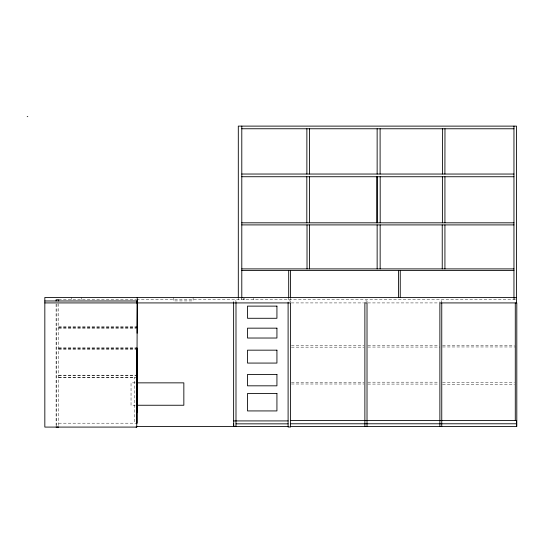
<?xml version="1.0" encoding="UTF-8"?>
<svg xmlns="http://www.w3.org/2000/svg" width="544" height="544" viewBox="0 0 544 544"><rect width="100%" height="100%" fill="white"/><g stroke="black" fill="none" stroke-linecap="round" stroke-linejoin="round"><path stroke-width="0.41" stroke-dasharray="2.72 2.04" d="M56.413 425.666L56.943 303.994M513.958 298.921L515.243 298.921M58.684 299.771L135.782 299.771M136.632 299.771L516.528 299.771M291.305 302.92L363.548 302.92M367.798 302.92L438.335 302.92M58.684 326.434L137.244 326.441M58.684 327.522L135.898 327.522M58.684 327.842L136.401 327.842M58.684 328.161L136.734 328.161M442.605 345.311L514.434 345.311M367.866 345.562L438.185 345.562M291.428 345.732L364.031 345.732M442.605 346.963L515.284 346.963M291.428 347.16L364.031 347.16M367.866 347.065L439.878 347.065M58.684 347.847L135.884 347.847M58.684 348.473L136.401 348.473M58.684 348.826L135.898 348.826M58.684 349.656L136.401 349.656M58.684 375.19L135.884 375.19M58.684 375.346L136.401 375.346M58.684 377.284L135.034 377.284M58.684 377.441L135.293 377.441L134.776 377.284L134.776 423.463L135.293 423.463M367.866 382.18L438.185 382.18M291.428 382.208L364.031 382.208M442.605 382.282L514.434 382.282M135.232 382.854L131.036 382.854L131.036 405.246L135.232 405.246M291.428 384.003L364.031 384.003M367.866 384.084L438.185 384.084M442.605 384.492L514.434 384.492M58.684 423.184L135.558 423.184M513.958 297.473L513.958 299.771M441.755 302.92L441.755 300.914L439.878 300.914L439.878 302.92M367.016 302.253L367.016 300.914L364.874 300.914L364.874 302.92M290.584 302.253L290.584 300.914L288.102 300.914L288.102 302.92M290.516 297.473L290.516 299.771M288.694 298.105L288.694 299.771M253.395 298.241L253.395 299.771M244.052 298.241L244.052 299.771M243.889 298.241L243.889 299.771M241.794 297.473L241.794 299.771M238.306 297.473L238.306 299.771M235.994 302.92L235.994 300.914L233.628 300.914L233.628 302.253M193.106 297.473L193.106 300.914L173.386 300.914L173.386 297.473M81.702 297.473L81.702 299.533M71.74 297.473L71.74 299.533M58.684 303.708L58.684 425.496M56.086 304.014L56.086 425.34"/><path stroke-width="0.82" d="M241.794 298.105L241.794 126.113M513.958 298.085L513.958 126.126M444.904 174.039L444.978 128.772M136.816 406.762L137.244 300.914M442.442 174.039L442.639 128.772M136.816 412.774L137.244 377.998M137.115 333.22L137.142 326.434M27.2 116.627L27.785 116.627M241.794 128.758L513.958 128.778M241.794 174.032L513.958 174.046M241.794 176.732L513.958 176.746M241.794 222.816L513.958 222.822M241.794 224.903L513.958 224.91M241.794 268.899L513.958 268.899M241.794 270.586L513.958 270.586M516.528 297.473L44.832 297.473L44.832 427.088L136.734 427.088M137.244 299.771L137.136 327.522M44.832 300.975L136.734 300.975L136.734 302.92M44.832 302.92L290.584 302.92L290.584 426.51M136.748 327.522L137.244 327.522M137.054 348.126L137.244 423.184L136.524 423.184L136.524 377.441L137.244 377.441L136.007 377.284M136.748 348.826L137.244 348.826M136.904 382.854L183.845 382.854L183.845 405.246L136.904 405.246M290.584 420.546L516.528 420.546L516.528 426.51L290.238 426.51M233.628 302.607L233.628 420.92L288.102 420.92M290.584 423.776L516.528 423.776M233.628 423.844L233.628 426.326L235.994 426.326M235.994 423.844L288.102 423.844M136.884 426.51L288.538 426.51M56.086 427.04L58.684 427.088M136.007 427.081L136.734 427.081L136.734 377.284M288.102 427.006L290.584 427.006M516.8 426.51L516.8 302.92L439.878 302.92L439.878 426.462M516.528 302.92L516.528 126.126L238.306 126.113L238.306 297.473M515.284 302.92L515.284 420.546M444.924 176.746L444.924 222.822M444.924 224.91L444.924 268.899M442.394 176.746L442.394 222.822M442.238 224.91L442.238 268.899M441.755 302.92L441.755 426.462M400.248 270.586L400.248 297.473M398.555 270.586L398.555 297.473M380.1 128.772L380.1 174.039M380.188 176.739L380.188 222.822M380.154 224.91L380.154 268.899M377.142 128.772L377.142 174.039M377.142 176.739L377.142 222.822M377.142 224.91L377.142 268.899M376.951 176.739L376.951 222.822M367.016 426.51L367.016 302.92L364.874 302.92L364.874 426.51M309.434 128.765L309.434 174.032M309.434 176.739L309.434 222.816M309.434 224.903L309.434 268.899M307.02 224.903L307.02 268.899M306.87 128.765L306.87 174.032M306.816 176.739L306.816 222.816M290.516 270.586L290.516 297.473M288.694 270.586L288.694 297.473M288.102 302.607L288.102 426.51M235.994 302.593L235.994 426.51M233.702 420.92L233.702 426.326M137.244 297.473L137.244 302.92M136.938 348.126L136.932 377.998M136.734 347.847L136.734 349.037M58.684 300.975L58.684 299.771L56.086 299.771L56.086 300.975M276.93 306.122L247.493 306.122L247.493 318.281L276.93 318.281L276.93 306.122M276.93 328.161L247.493 328.161L247.493 338.028L276.93 338.028L276.93 328.161M276.93 350.166L247.493 350.166L247.493 363.072L276.93 363.072L276.93 350.166M276.93 374.449L247.493 374.449L247.493 385.825L276.93 385.825L276.93 374.449M276.93 393.509L247.493 393.509L247.493 410.931L276.93 410.931L276.93 393.509"/></g></svg>
